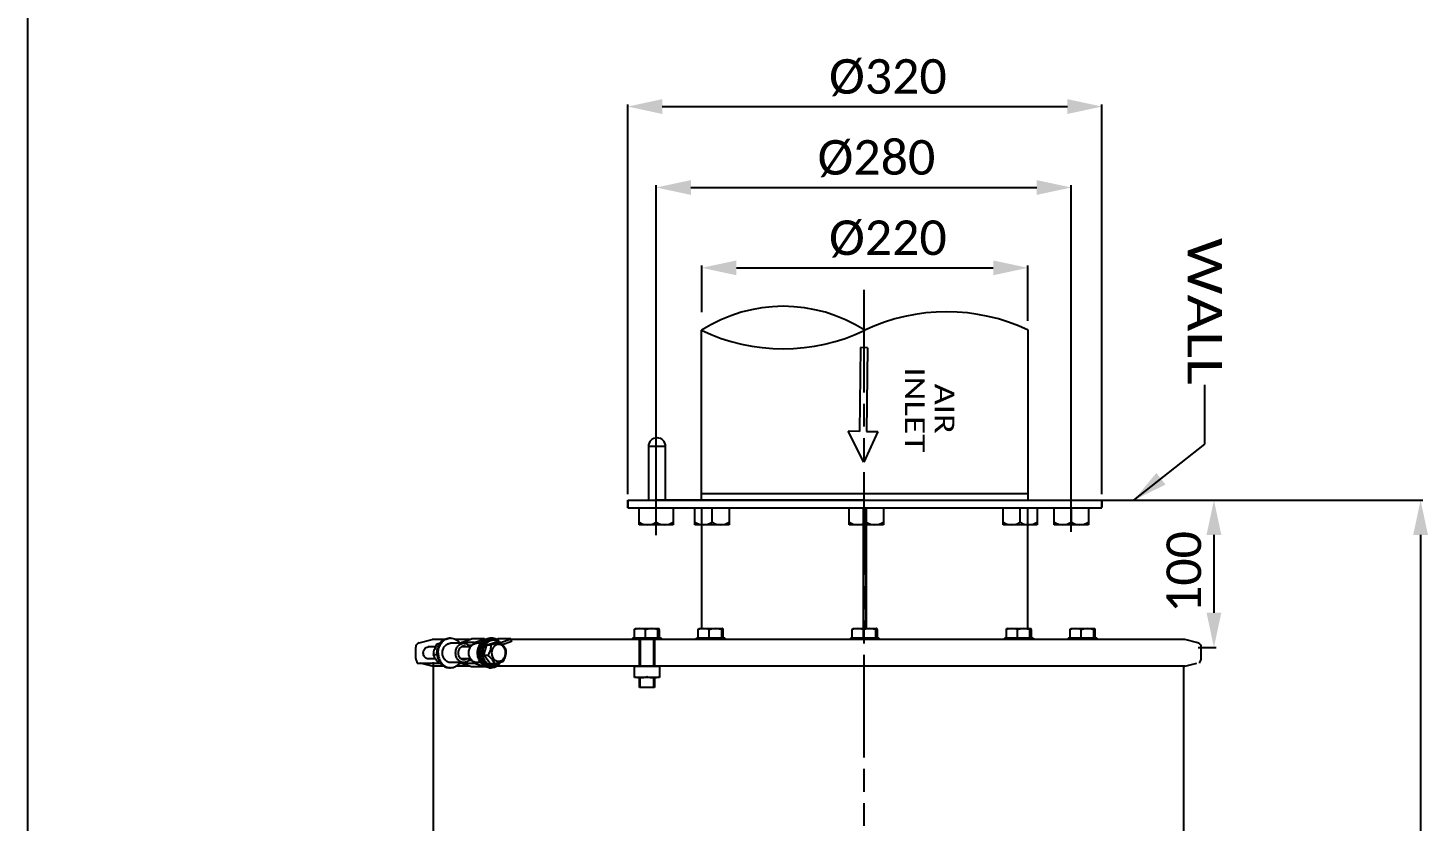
# Model space of a CAD drawing. Header units: millimetres. Extents: x 330 to 5284, y -2489 to 1657.
# Drawn here: x 330 to 1274, y 119 to 654 of the extents above; entities that cross this region are included whole.
import ezdxf
from ezdxf.enums import TextEntityAlignment as Align

# ---------------------------------------------------------------- set-up
doc = ezdxf.new("R2010")
doc.units = ezdxf.units.MM
doc.header["$LTSCALE"] = 154
doc.header["$PDMODE"] = 3
doc.header["$PDSIZE"] = 8
doc.linetypes.add('PHANTOM', pattern=[0.8, 0.45, -0.05, 0.1, -0.05, 0.1, -0.05])
doc.layers.get('0').update_dxf_attribs({"linetype": 'CONTINUOUS'})
doc.layers.get('Defpoints').update_dxf_attribs({"linetype": 'CONTINUOUS'})
for name, color, linetype in [('00_BUW_DATUM', 7, 'CONTINUOUS'), ('02___PRT_ALL_AXES', 7, 'CONTINUOUS'), ('DEFAULT_3', 7, 'PHANTOM')]:
    doc.layers.add(name, color=color, linetype=linetype)
doc.styles.get("Standard").update_dxf_attribs({"font": 'calibri.ttf'})
doc.dimstyles.new('DIMSTYLE_1', dxfattribs={"dimtxt": 23.333333, "dimasz": 23.333333, "dimexe": 1.5, "dimexo": 1, "dimgap": 0.875, "dimtad": 1, "dimdec": 0, "dimdsep": 46, "dimtxsty": 'Standard', "dimblk": '_FILLED', "dimblk1": '_FILLED', "dimblk2": '_FILLED', "dimcen": 0.09, "dimazin": 2, "dimtp": 0.01, "dimtm": 0.01, "dimtfac": 1, "dimtdec": 0, "dimtofl": 0, "dimtmove": 0, "dimatfit": 3, "dimldrblk": '_FILLED', "dimfxl": 1, "dimtolj": 1, "dimarcsym": 0})
doc.dimstyles.new('DIMSTYLE_3', dxfattribs={"dimtxt": 23.333333, "dimasz": 23.333333, "dimexe": 1.5, "dimexo": 1, "dimgap": 0.875, "dimtad": 1, "dimdsep": 46, "dimtxsty": 'Standard', "dimblk": '_FILLED', "dimblk1": '_FILLED', "dimblk2": '_FILLED', "dimcen": 0.09, "dimazin": 2, "dimtp": 0.01, "dimtm": 0.01, "dimtfac": 1, "dimtofl": 0, "dimtmove": 0, "dimatfit": 3, "dimldrblk": '_FILLED', "dimfxl": 1, "dimtolj": 1, "dimarcsym": 0})
doc.dimstyles.get("Standard").update_dxf_attribs({"dimtxt": 23.333333, "dimasz": 23.333333, "dimexe": 1.5, "dimexo": 1, "dimtad": 1, "dimdsep": 46, "dimtxsty": 'Standard', "dimblk": '_FILLED', "dimblk1": '_FILLED', "dimblk2": '_FILLED', "dimcen": 0.09, "dimazin": 2, "dimtol": 1, "dimtp": 0.01, "dimtm": 0.01, "dimtfac": 1, "dimtofl": 0, "dimtmove": 0, "dimatfit": 3, "dimldrblk": '_FILLED', "dimfxl": 1, "dimtolj": 1, "dimarcsym": 0})

# ---------------------------------------------------------------- blocks, each defined once
blk = doc.blocks.new('_FILLED')
at = {"color": 0, "linetype": 'ByBlock'}
blk.add_solid([(0, 0), (-1, 0.214), (-1, -0.214)], dxfattribs=at)
blk = doc.blocks.new('*D171')
at = {"color": 0, "lineweight": -2}
for p, q in [((1061.04, 335.67), (1131.41, 335.67)), ((1129.91, 312.34), (1129.91, 259.76)), ((1119.18, 236.42), (1131.41, 236.42))]:
    blk.add_line(p, q, dxfattribs=at)
at = {"layer": 'Defpoints', "color": 0}
for p in [(1060.04, 335.67), (1118.18, 236.42), (1129.91, 236.42)]:
    blk.add_point(p, dxfattribs=at)
at = {"color": 0, "linetype": 'ByBlock', "lineweight": -2, "xscale": 23.3333333333, "yscale": 23.3333333333, "zscale": 23.3333333333}
for p, rotation in [((1129.91, 335.67), 90), ((1129.91, 236.42), 270)]:
    blk.add_blockref('_FILLED', p, dxfattribs=dict(at, rotation=rotation))
at = {"color": 0, "insert": (1097.92, 287.26), "char_height": 23.3333, "attachment_point": 2, "rotation": 90, "line_spacing_factor": 0.9}
blk.add_mtext('\\A1;\\A1;100', dxfattribs=at)
blk = doc.blocks.new('*D172')
at = {"color": 0, "lineweight": -2}
for p, q in [((1061.04, 335.67), (1270.83, 335.67)), ((1269.33, 312.34), (1269.33, -266.05)), ((1092.38, -289.38), (1270.83, -289.38))]:
    blk.add_line(p, q, dxfattribs=at)
at = {"layer": 'Defpoints', "color": 0}
for p in [(1060.04, 335.67), (1091.38, -289.38), (1269.33, -289.38)]:
    blk.add_point(p, dxfattribs=at)
at = {"color": 0, "linetype": 'ByBlock', "lineweight": -2, "xscale": 23.3333333333, "yscale": 23.3333333333, "zscale": 23.3333333333}
for p, rotation in [((1269.33, 335.67), 89.99999999999999), ((1269.33, -289.38), 270)]:
    blk.add_blockref('_FILLED', p, dxfattribs=dict(at, rotation=rotation))
at = {"color": 0, "insert": (1237.34, 23.14), "char_height": 23.3333, "attachment_point": 2, "rotation": 90, "line_spacing_factor": 0.9}
blk.add_mtext('\\A1;{\\A1;625}', dxfattribs=at)
blk = doc.blocks.new('*D173')
at = {"color": 0, "lineweight": -2}
for p, q in [((753.66, 312.24), (753.66, 548.28)), ((1033.66, 314.4), (1033.66, 548.28)), ((777, 546.78), (1010.33, 546.78))]:
    blk.add_line(p, q, dxfattribs=at)
at = {"layer": 'Defpoints', "color": 0}
for p in [(1033.66, 546.78), (1033.66, 313.4), (753.66, 311.24)]:
    blk.add_point(p, dxfattribs=at)
at = {"color": 0, "linetype": 'ByBlock', "lineweight": -2, "xscale": 23.3333333333, "yscale": 23.3333333333, "zscale": 23.3333333333, "rotation": 180}
blk.add_blockref('_FILLED', (753.66, 546.78), dxfattribs=at)
at = {"color": 0, "linetype": 'ByBlock', "lineweight": -2, "xscale": 23.3333333333, "yscale": 23.3333333333, "zscale": 23.3333333333}
blk.add_blockref('_FILLED', (1033.66, 546.78), dxfattribs=at)
at = {"color": 0, "insert": (902.22, 578.77), "char_height": 23.333, "attachment_point": 2, "line_spacing_factor": 0.9}
blk.add_mtext('\\A1;%%c280', dxfattribs=at)
blk = doc.blocks.new('*D174')
at = {"color": 0, "lineweight": -2}
for p, q in [((784.38, 462.65), (784.38, 494.06)), ((807.71, 492.56), (981.04, 492.56)), ((1004.38, 456.85), (1004.38, 494.06))]:
    blk.add_line(p, q, dxfattribs=at)
at = {"layer": 'Defpoints', "color": 0}
for p in [(1004.38, 492.56), (784.38, 461.65), (1004.38, 455.85)]:
    blk.add_point(p, dxfattribs=at)
at = {"color": 0, "linetype": 'ByBlock', "lineweight": -2, "xscale": 23.3333333333, "yscale": 23.3333333333, "zscale": 23.3333333333, "rotation": 180}
blk.add_blockref('_FILLED', (784.38, 492.56), dxfattribs=at)
at = {"color": 0, "linetype": 'ByBlock', "lineweight": -2, "xscale": 23.3333333333, "yscale": 23.3333333333, "zscale": 23.3333333333}
blk.add_blockref('_FILLED', (1004.38, 492.56), dxfattribs=at)
at = {"color": 0, "insert": (909.93, 524.55), "char_height": 23.333, "attachment_point": 2, "line_spacing_factor": 0.9}
blk.add_mtext('\\A1;%%c220', dxfattribs=at)
blk = doc.blocks.new('*D175')
at = {"color": 0, "lineweight": -2}
for p, q in [((734.38, 339.84), (734.38, 602.91)), ((757.71, 601.41), (1031.04, 601.41)), ((1054.38, 339.84), (1054.38, 602.91))]:
    blk.add_line(p, q, dxfattribs=at)
at = {"layer": 'Defpoints', "color": 0}
for p in [(1054.38, 601.41), (734.38, 338.84), (1054.38, 338.84)]:
    blk.add_point(p, dxfattribs=at)
at = {"color": 0, "linetype": 'ByBlock', "lineweight": -2, "xscale": 23.3333333333, "yscale": 23.3333333333, "zscale": 23.3333333333, "rotation": 180}
blk.add_blockref('_FILLED', (734.38, 601.41), dxfattribs=at)
at = {"color": 0, "linetype": 'ByBlock', "lineweight": -2, "xscale": 23.3333333333, "yscale": 23.3333333333, "zscale": 23.3333333333}
blk.add_blockref('_FILLED', (1054.38, 601.41), dxfattribs=at)
at = {"color": 0, "insert": (909.93, 633.39), "char_height": 23.333, "attachment_point": 2, "line_spacing_factor": 0.9}
blk.add_mtext('\\A1;%%c320', dxfattribs=at)
blk = doc.blocks.new('ARROW_4_BL2', base_point=(1281.09, 1495.31))
at = {"color": 7, "linetype": 'Continuous'}
for p, q in [((1299.04, 1497.64), (1299.13, 1505.31)), ((1299.13, 1505.31), (1319.73, 1495.8)), ((1242.5, 1498.32), (1242.44, 1493.65)), ((1242.44, 1493.65), (1298.98, 1492.97)), ((1242.5, 1498.32), (1299.04, 1497.64)), ((1319.73, 1495.8), (1298.89, 1485.31)), ((1298.98, 1492.97), (1298.89, 1485.31))]:
    blk.add_line(p, q, dxfattribs=at)

msp = doc.modelspace()

# ---------------------------------------------------------------- linework, layer by layer
at = {"color": 0, "linetype": 'Continuous'}
msp.add_line((329.797, -503.375), (329.797, 1650.816), dxfattribs=at)
for p, q in [((784.165, 335.64), (784.165, 450.41)), ((1004.665, 335.744), (1004.665, 450.41)), ((760.009, 372.01), (748.377, 372.01)), ((748.377, 372.01), (748.377, 335.64)), ((748.758, 335.638), (748.758, 372.008)), ((759.617, 372.01), (759.617, 335.64)), ((760.009, 335.64), (760.009, 372.01)), ((784.165, 340.224), (1004.665, 340.224)), ((734.402, 335.67), (1054.415, 335.67)), ((734.402, 335.64), (734.402, 331.087)), ((741.85, 335.64), (753.482, 335.64)), ((893.662, 335.67), (753.662, 335.67)), ((753.662, 320.828), (753.662, 330.615)), ((765.17, 330.672), (765.17, 319.133)), ((779.779, 319.169), (779.779, 330.621)), ((791.32, 320.865), (791.32, 330.651)), ((802.828, 330.708), (802.828, 319.169)), ((883.823, 319.188), (883.823, 330.639)), ((893.662, 335.67), (1033.662, 335.67)), ((895.364, 320.883), (895.364, 330.67)), ((906.872, 330.727), (906.872, 319.188)), ((987.634, 319.154), (987.634, 330.606)), ((990.981, 330.633), (1007.882, 330.633)), ((999.175, 320.85), (999.175, 330.636)), ((1004.665, 335.744), (1108.98, 335.744)), ((1010.682, 330.693), (1010.682, 319.154)), ((1022.161, 319.162), (1022.161, 330.613)), ((1033.219, 330.67), (1050.12, 330.67)), ((1033.677, 320.584), (1033.677, 330.615)), ((1033.701, 320.857), (1033.701, 330.644)), ((1045.209, 330.701), (1045.209, 319.162)), ((1054.415, 331.191), (1054.415, 335.744)), ((742.122, 319.133), (742.122, 330.584)), ((765.17, 319.133), (742.122, 319.133)), ((802.828, 319.169), (779.779, 319.169)), ((906.872, 319.188), (883.823, 319.188)), ((1010.682, 319.154), (987.634, 319.154)), ((1045.209, 319.162), (1022.161, 319.162)), ((604.571, 236.67), (599.812, 236.67)), ((623.721, 239.17), (614.866, 239.17)), ((628.321, 236.67), (622.036, 236.67)), ((622.254, 239.717), (629.025, 242.18)), ((631.109, 239.717), (622.254, 239.717)), ((637.88, 242.18), (629.025, 242.18)), ((631.109, 239.717), (637.88, 242.18)), ((635.108, 239.17), (632.576, 239.17)), ((637.428, 231.046), (639.31, 238.208)), ((637.88, 242.18), (637.983, 241.764)), ((639.31, 238.208), (645.416, 239.832)), ((639.31, 238.208), (642.07, 238.208)), ((642.262, 242.67), (642.66, 242.659)), ((643.535, 241.17), (642.539, 241.17)), ((645.416, 239.832), (648.177, 239.832)), ((645.642, 241.783), (646.735, 242.18)), ((655.591, 242.18), (646.735, 242.18)), ((648.819, 239.717), (648.303, 239.717)), ((648.819, 239.717), (655.591, 242.18)), ((656.065, 240.26), (650.003, 238.055)), ((655.591, 242.18), (656.065, 240.26)), ((737.875, 242.67), (737.375, 242.17)), ((757.375, 242.17), (737.375, 242.17)), ((737.375, 241.721), (737.375, 242.17)), ((756.875, 242.67), (737.875, 242.67)), ((742.415, 223.759), (742.415, 241.668)), ((742.767, 241.668), (742.767, 223.759)), ((752.006, 223.673), (752.006, 241.581)), ((752.415, 241.581), (752.415, 223.673)), ((756.875, 242.67), (757.375, 242.17)), ((757.375, 241.721), (757.375, 242.17)), ((780.931, 242.67), (780.431, 242.17)), ((800.431, 242.17), (780.431, 242.17)), ((780.431, 241.721), (780.431, 242.17)), ((799.931, 242.67), (780.931, 242.67)), ((799.931, 242.67), (800.431, 242.17)), ((800.431, 241.721), (800.431, 242.17)), ((884.875, 242.67), (884.375, 242.17)), ((904.375, 242.17), (884.375, 242.17)), ((884.375, 241.721), (884.375, 242.17)), ((903.875, 242.67), (884.875, 242.67)), ((903.875, 242.67), (904.375, 242.17)), ((904.375, 241.721), (904.375, 242.17)), ((988.82, 242.67), (988.32, 242.17)), ((1008.32, 242.17), (988.32, 242.17)), ((988.32, 241.721), (988.32, 242.17)), ((1007.82, 242.67), (988.82, 242.67)), ((1007.82, 242.67), (1008.32, 242.17)), ((1008.32, 241.721), (1008.32, 242.17)), ((1031.875, 242.67), (1031.375, 242.17)), ((1051.375, 242.17), (1031.375, 242.17)), ((1031.375, 241.721), (1031.375, 242.17)), ((1050.875, 242.67), (1031.875, 242.67)), ((1050.875, 242.67), (1051.375, 242.17)), ((1051.375, 241.721), (1051.375, 242.17)), ((604.733, 228.67), (599.812, 228.67)), ((628.321, 228.67), (622.036, 228.67)), ((637.428, 231.046), (640.188, 231.046)), ((641.653, 225.508), (637.428, 231.046)), ((603.375, -271.279), (603.375, 226.523)), ((623.721, 226.17), (614.866, 226.17)), ((631.109, 225.623), (622.254, 225.623)), ((629.025, 223.16), (622.254, 225.623)), ((637.88, 223.16), (629.025, 223.16)), ((637.88, 223.16), (631.109, 225.623)), ((635.106, 226.17), (632.576, 226.17)), ((637.983, 223.575), (637.88, 223.16)), ((641.653, 225.508), (644.413, 225.508)), ((641.863, 222.682), (642.262, 222.67)), ((643.535, 224.17), (642.539, 224.17)), ((738.956, 223.716), (755.866, 223.716)), ((738.956, 215.952), (738.956, 223.716)), ((755.866, 223.716), (755.866, 215.952)), ((755.866, 215.952), (738.956, 215.952)), ((742.415, 209.234), (742.433, 215.995)), ((752.414, 209.234), (742.415, 209.234)), ((742.767, 209.227), (742.767, 215.995)), ((752.006, 209.234), (752.006, 215.908)), ((752.388, 215.908), (752.388, 209.222))]:
    msp.add_line(p, q)
for centre, radius, start, end in [((839.29, 364.542), 102.039, 57.300522, 122.699478), ((949.54, 335.168), 127.748, 64.436254, 115.563746), ((839.29, 565.652), 127.748, 244.436254, 295.563746), ((754.193, 372.01), 5.816, 0, 180), ((747.892, 329.799), 10.666, 237.249117, 302.750883), ((759.332, 329.46), 10.327, 236.700648, 304.422079), ((785.55, 329.835), 10.666, 237.249117, 302.750883), ((796.99, 329.496), 10.327, 236.700648, 304.422079), ((889.593, 329.854), 10.666, 237.249117, 302.750883), ((901.034, 329.515), 10.327, 236.700648, 304.422079), ((993.404, 329.82), 10.666, 237.249117, 302.750883), ((1004.844, 329.481), 10.327, 236.700648, 304.422079), ((1027.931, 329.828), 10.666, 237.249117, 302.750883), ((1039.371, 329.489), 10.327, 236.700648, 304.422079), ((642.263, 235.708), 6.963, 90.00751, 96.768846), ((644.985, 241.955), 4.44, 325.155827, 329.723925), ((615.862, 232.671), 10.179, 172.432059, 180.002796), ((615.862, 232.67), 10.179, 179.997177, 187.570733), ((615.762, 232.682), 10.078, 171.531993, 172.421206), ((615.762, 232.658), 10.078, 187.581583, 188.459889), ((619.526, 242.481), 23.615, 331.037389, 331.790393), ((636.403, 233.848), 16.005, 0.623946, 1.599739), ((642.263, 229.629), 6.959, 263.206597, 266.704722), ((743.183, 228.134), 12.182, 249.694177, 290.305823), ((751.638, 228.134), 12.182, 249.694177, 290.305823)]:
    msp.add_arc(centre, radius, start, end)
for points, knots in [([(596.537, 231.937), (596.448, 232.51), (596.48, 233.681), (597.132, 235.254), (598.298, 236.385), (599.324, 236.67), (599.812, 236.67)], [0, 0, 0, 0, 0.2696369, 0.5305829, 0.7730464, 1, 1, 1, 1]), ([(605.707, 232.67), (605.707, 233.963), (606.022, 235.909), (607.052, 238.236), (608.088, 239.762), (609.354, 241.019), (610.806, 241.958), (612.387, 242.539), (613.49, 242.67), (614.036, 242.67)], [0, 0, 0, 0, 0.2695829, 0.4011052, 0.5286719, 0.6518146, 0.7707234, 0.8862874, 1, 1, 1, 1]), ([(614.866, 226.17), (614.511, 226.17), (613.794, 226.256), (612.766, 226.633), (611.823, 227.244), (610.71, 228.348), (609.718, 230.174), (609.316, 232.67), (609.718, 235.166), (610.71, 236.992), (611.823, 238.097), (612.766, 238.707), (613.794, 239.085), (614.511, 239.17), (614.866, 239.17)], [0, 0, 0, 0, 0.0569163, 0.1147596, 0.1742771, 0.2359136, 0.3650661, 0.5, 0.6349339, 0.7640864, 0.8257229, 0.8852404, 0.9430837, 1, 1, 1, 1]), ([(623.721, 226.17), (623.366, 226.17), (622.649, 226.256), (621.622, 226.633), (620.678, 227.244), (619.565, 228.348), (618.573, 230.174), (618.172, 232.67), (618.573, 235.166), (619.565, 236.992), (620.678, 238.097), (621.622, 238.707), (622.649, 239.085), (623.366, 239.17), (623.721, 239.17)], [0, 0, 0, 0, 0.0569163, 0.1147596, 0.1742771, 0.2359136, 0.3650661, 0.5, 0.6349339, 0.7640864, 0.8257229, 0.8852404, 0.9430837, 1, 1, 1, 1]), ([(623.722, 237.17), (623.476, 237.17), (622.979, 237.111), (622.019, 236.759), (620.963, 235.888), (620.159, 234.399), (619.879, 232.67), (620.159, 230.941), (620.963, 229.452), (622.019, 228.581), (622.979, 228.229), (623.476, 228.17), (623.722, 228.17)], [0, 0, 0, 0, 0.0569911, 0.1149094, 0.2355687, 0.3648894, 0.5, 0.6351106, 0.7644313, 0.8850906, 0.9430089, 1, 1, 1, 1]), ([(621.872, 239.165), (621.907, 239.208), (622.045, 239.384), (622.169, 239.572), (622.254, 239.717)], [0, 0, 0, 0, 0.2476027, 1, 1, 1, 1]), ([(623.721, 239.17), (624.173, 239.17), (625.093, 239.03), (625.931, 238.628), (626.318, 238.374)], [0, 0, 0, 0, 0.4936425, 1, 1, 1, 1]), ([(625.424, 236.679), (625.167, 236.836), (624.616, 237.084), (624.016, 237.17), (623.722, 237.17)], [0, 0, 0, 0, 0.5057448, 1, 1, 1, 1]), ([(626.318, 238.374), (626.582, 238.2), (627.153, 237.926), (627.78, 237.831), (628.088, 237.831)], [0, 0, 0, 0, 0.5063686, 1, 1, 1, 1]), ([(632.576, 226.17), (632.222, 226.17), (631.504, 226.256), (630.477, 226.633), (629.533, 227.244), (628.42, 228.348), (627.428, 230.174), (627.027, 232.67), (627.428, 235.166), (628.42, 236.992), (629.533, 238.097), (630.477, 238.707), (631.504, 239.085), (632.222, 239.17), (632.576, 239.17)], [0, 0, 0, 0, 0.0569163, 0.1147596, 0.1742771, 0.2359136, 0.3650661, 0.5, 0.6349339, 0.7640864, 0.8257229, 0.8852404, 0.9430837, 1, 1, 1, 1]), ([(628.088, 237.831), (628.383, 237.831), (628.984, 237.918), (629.823, 238.302), (630.557, 238.912), (630.943, 239.434), (631.109, 239.717)], [0, 0, 0, 0, 0.2380697, 0.4817972, 0.7352352, 1, 1, 1, 1]), ([(641.44, 222.719), (640.929, 222.78), (639.908, 223.018), (638.471, 223.702), (637.166, 224.689), (635.64, 226.381), (634.294, 229.063), (633.749, 232.671), (634.295, 236.279), (635.642, 238.961), (637.168, 240.653), (638.473, 241.639), (639.91, 242.323), (640.931, 242.561), (641.442, 242.622)], [0, 0, 0, 0, 0.0568826, 0.1149562, 0.1747849, 0.2366517, 0.365775, 0.5000114, 0.6342457, 0.763364, 0.8252277, 0.8850536, 0.9431267, 1, 1, 1, 1]), ([(642.16, 223.181), (641.641, 223.211), (640.597, 223.397), (639.121, 224.034), (637.78, 225.004), (636.626, 226.265), (635.702, 227.768), (634.813, 230.031), (634.434, 233.125), (635.054, 236.174), (636.122, 238.332), (637.163, 239.724), (638.413, 240.849), (639.827, 241.661), (641.35, 242.125), (642.401, 242.189), (642.917, 242.159)], [0, 0, 0, 0, 0.0570026, 0.1151316, 0.1750746, 0.2371899, 0.3014886, 0.3676641, 0.5027933, 0.6371581, 0.7024743, 0.7657282, 0.8267613, 0.8857544, 0.9432304, 1, 1, 1, 1]), ([(642.539, 224.17), (642.075, 224.17), (641.137, 224.282), (639.793, 224.776), (638.559, 225.574), (637.483, 226.642), (636.602, 227.939), (635.726, 229.919), (635.279, 232.67), (635.726, 235.421), (636.602, 237.401), (637.483, 238.698), (638.559, 239.767), (639.793, 240.565), (641.137, 241.058), (642.075, 241.17), (642.539, 241.17)], [0, 0, 0, 0, 0.0568577, 0.1146383, 0.1740927, 0.2356641, 0.2994474, 0.3652083, 0.5000002, 0.6347916, 0.7005524, 0.7643356, 0.8259068, 0.8853613, 0.9431421, 1, 1, 1, 1]), ([(643.535, 241.17), (643.071, 241.17), (642.133, 241.058), (640.789, 240.565), (639.556, 239.767), (638.479, 238.698), (637.599, 237.401), (636.723, 235.423), (636.455, 233.769), (636.455, 232.67)], [0, 0, 0, 0, 0.113715, 0.2292768, 0.3481857, 0.471328, 0.5988948, 0.7304165, 1, 1, 1, 1]), ([(642.07, 238.208), (642.085, 237.654), (642.058, 236.499), (641.664, 234.128), (640.923, 232.414), (640.337, 231.318)], [0, 0, 0, 0, 0.2315405, 0.4809889, 1, 1, 1, 1]), ([(648.177, 239.832), (647.365, 239.505), (645.344, 238.881), (643.28, 238.448), (642.07, 238.208)], [0, 0, 0, 0, 0.4150567, 1, 1, 1, 1]), ([(651.962, 233.715), (651.851, 234.431), (651.407, 235.801), (650.108, 237.444), (648.339, 238.386), (646.374, 238.415), (644.584, 237.525), (643.252, 235.914), (642.534, 233.852), (642.52, 232.358), (642.634, 231.625)], [0, 0, 0, 0, 0.1332059, 0.2587317, 0.3759134, 0.489283, 0.6060538, 0.7310402, 0.8638838, 1, 1, 1, 1]), ([(648.071, 239.837), (647.717, 240.25), (646.947, 241.004), (645.618, 241.882), (644.175, 242.46), (643.163, 242.63), (642.66, 242.659)], [0, 0, 0, 0, 0.2606283, 0.5129721, 0.7585628, 1, 1, 1, 1]), ([(647.718, 239.852), (647.392, 240.191), (646.691, 240.809), (645.507, 241.524), (644.239, 241.994), (643.357, 242.134), (642.917, 242.159)], [0, 0, 0, 0, 0.2594267, 0.5114394, 0.7575296, 1, 1, 1, 1]), ([(647.33, 239.845), (646.782, 240.264), (645.571, 240.933), (644.203, 241.17), (643.535, 241.17)], [0, 0, 0, 0, 0.5079316, 1, 1, 1, 1]), ([(652.401, 234.294), (652.223, 234.754), (651.778, 235.722), (650.841, 237.14), (649.608, 238.527), (648.667, 239.402), (648.177, 239.832)], [0, 0, 0, 0, 0.2102618, 0.4526487, 0.7218442, 1, 1, 1, 1]), ([(599.812, 228.67), (599.427, 228.67), (598.629, 228.842), (597.612, 229.56), (596.868, 230.634), (596.606, 231.491), (596.537, 231.937)], [0, 0, 0, 0, 0.2309419, 0.4725606, 0.7297295, 1, 1, 1, 1]), ([(605.707, 232.67), (605.707, 231.377), (606.022, 229.432), (607.052, 227.105), (608.088, 225.578), (609.354, 224.321), (610.806, 223.382), (612.387, 222.802), (613.49, 222.67), (614.036, 222.67)], [0, 0, 0, 0, 0.2695829, 0.4011052, 0.5286719, 0.6518146, 0.7707234, 0.8862874, 1, 1, 1, 1]), ([(626.318, 226.967), (625.931, 226.712), (625.093, 226.31), (624.173, 226.17), (623.721, 226.17)], [0, 0, 0, 0, 0.5063575, 1, 1, 1, 1]), ([(623.722, 228.17), (624.016, 228.17), (624.616, 228.256), (625.167, 228.504), (625.424, 228.661)], [0, 0, 0, 0, 0.4942552, 1, 1, 1, 1]), ([(628.088, 227.51), (627.78, 227.51), (627.153, 227.414), (626.582, 227.14), (626.318, 226.967)], [0, 0, 0, 0, 0.4936314, 1, 1, 1, 1]), ([(631.109, 225.623), (630.943, 225.907), (630.557, 226.429), (629.823, 227.038), (628.984, 227.422), (628.383, 227.51), (628.088, 227.51)], [0, 0, 0, 0, 0.2647648, 0.5182028, 0.7619303, 1, 1, 1, 1]), ([(636.455, 232.67), (636.455, 231.571), (636.723, 229.917), (637.599, 227.939), (638.479, 226.642), (639.556, 225.574), (640.789, 224.776), (642.133, 224.282), (643.071, 224.17), (643.535, 224.17)], [0, 0, 0, 0, 0.2695835, 0.4011052, 0.528672, 0.6518143, 0.7707232, 0.886285, 1, 1, 1, 1]), ([(640.188, 231.046), (640.678, 230.615), (641.619, 229.741), (642.853, 228.354), (643.789, 226.935), (644.235, 225.968), (644.413, 225.508)], [0, 0, 0, 0, 0.2781591, 0.5473413, 0.7897381, 1, 1, 1, 1]), ([(642.634, 231.625), (642.745, 230.909), (643.19, 229.539), (644.488, 227.896), (646.257, 226.954), (648.222, 226.925), (650.012, 227.816), (651.345, 229.426), (652.063, 231.488), (652.076, 232.983), (651.962, 233.715)], [0, 0, 0, 0, 0.1332059, 0.2587317, 0.3759134, 0.489283, 0.6060538, 0.7310402, 0.8638838, 1, 1, 1, 1]), ([(644.413, 225.508), (645.623, 225.748), (647.687, 226.182), (649.708, 226.805), (650.52, 227.133)], [0, 0, 0, 0, 0.584933, 1, 1, 1, 1]), ([(650.52, 227.133), (651.121, 228.219), (651.9, 229.92), (652.361, 232.293), (652.413, 233.461), (652.407, 234.022)], [0, 0, 0, 0, 0.5159431, 0.7667609, 1, 1, 1, 1]), ([(622.254, 225.623), (622.225, 225.672), (622.109, 225.863), (621.978, 226.045), (621.872, 226.175)], [0, 0, 0, 0, 0.2524676, 1, 1, 1, 1]), ([(642.16, 223.181), (642.755, 223.147), (643.972, 223.243), (645.71, 223.877), (647.278, 224.961), (648.14, 225.924), (648.522, 226.454)], [0, 0, 0, 0, 0.2401293, 0.4843612, 0.7369114, 1, 1, 1, 1]), ([(642.262, 222.67), (642.894, 222.67), (644.179, 222.848), (645.988, 223.629), (647.594, 224.876), (648.461, 225.951), (648.84, 226.537)], [0, 0, 0, 0, 0.2389798, 0.4830885, 0.7361855, 1, 1, 1, 1]), ([(643.535, 224.17), (643.97, 224.17), (644.851, 224.269), (646.119, 224.705), (647.296, 225.412), (647.982, 226.037), (648.298, 226.382)], [0, 0, 0, 0, 0.2421174, 0.4877225, 0.7397311, 1, 1, 1, 1])]:
    msp.add_open_spline(points, degree=3, knots=knots)
at = {"layer": '00_BUW_DATUM'}
for p, q in [((738.925, 242.67), (738.925, 248.356)), ((739.375, 249.07), (739.329, 249.043)), ((739.375, 249.07), (755.375, 249.07)), ((746.381, 242.67), (746.381, 248.356)), ((754.832, 242.67), (754.832, 248.356)), ((755.422, 249.043), (755.329, 249.07)), ((755.826, 242.67), (755.826, 248.356)), ((781.98, 242.67), (781.98, 248.356)), ((782.431, 249.07), (782.384, 249.043)), ((782.431, 249.07), (798.431, 249.07)), ((789.436, 242.67), (789.436, 248.356)), ((797.887, 242.67), (797.887, 248.356)), ((798.477, 249.043), (798.384, 249.07)), ((798.881, 242.67), (798.881, 248.356)), ((885.925, 242.67), (885.925, 248.356)), ((886.375, 249.07), (886.329, 249.043)), ((886.375, 249.07), (902.375, 249.07)), ((893.381, 242.67), (893.381, 248.356)), ((901.832, 242.67), (901.832, 248.356)), ((902.422, 249.043), (902.329, 249.07)), ((902.826, 242.67), (902.826, 248.356)), ((989.869, 242.67), (989.869, 248.356)), ((990.32, 249.07), (990.273, 249.043)), ((990.32, 249.07), (1006.32, 249.07)), ((997.326, 242.67), (997.326, 248.356)), ((1005.776, 242.67), (1005.776, 248.356)), ((1006.367, 249.043), (1006.273, 249.07)), ((1006.771, 242.67), (1006.771, 248.356)), ((1032.925, 242.67), (1032.925, 248.356)), ((1033.375, 249.07), (1033.329, 249.043)), ((1033.375, 249.07), (1049.375, 249.07)), ((1040.381, 242.67), (1040.381, 248.356)), ((1048.832, 242.67), (1048.832, 248.356)), ((1049.422, 249.043), (1049.329, 249.07)), ((1049.826, 242.67), (1049.826, 248.356)), ((605.438, 238.552), (607.326, 238.552)), ((614.866, 242.67), (614.036, 242.67)), ((641.432, 242.67), (642.262, 242.67)), ((603.137, 231.574), (605.759, 231.574)), ((607.02, 225.692), (608.099, 225.692)), ((614.866, 222.67), (614.036, 222.67)), ((641.033, 222.682), (641.431, 222.67)), ((641.432, 222.67), (642.262, 222.67))]:
    msp.add_line(p, q, dxfattribs=at)
for centre, radius, start, end in [((619.755, 173.418), 66.689, 100.503427, 102.39734), ((614.867, 235.712), 6.958, 90.006782, 96.812914), ((614.867, 229.628), 6.958, 263.187086, 269.993218)]:
    msp.add_arc(centre, radius, start, end, dxfattribs=at)
for points, knots in [([(742.653, 249.07), (742.021, 249.07), (740.749, 248.932), (739.526, 248.571), (738.925, 248.356)], [0, 0, 0, 0, 0.4970736, 1, 1, 1, 1]), ([(738.925, 248.356), (738.982, 248.509), (739.066, 248.717), (739.212, 248.944), (739.289, 249.02), (739.329, 249.043)], [0, 0, 0, 0, 0.6065752, 0.8305968, 1, 1, 1, 1]), ([(746.381, 248.356), (745.779, 248.571), (744.557, 248.932), (743.284, 249.07), (742.653, 249.07)], [0, 0, 0, 0, 0.5029179, 1, 1, 1, 1]), ([(750.606, 249.07), (749.892, 249.07), (748.456, 248.933), (747.066, 248.572), (746.381, 248.356)], [0, 0, 0, 0, 0.4988575, 1, 1, 1, 1]), ([(754.832, 248.356), (754.147, 248.572), (752.756, 248.933), (751.321, 249.07), (750.606, 249.07)], [0, 0, 0, 0, 0.5011339, 1, 1, 1, 1]), ([(755.329, 249.07), (755.223, 249.07), (755.072, 248.891), (754.943, 248.637), (754.869, 248.455), (754.832, 248.356)], [0, 0, 0, 0, 0.3540021, 0.6425833, 1, 1, 1, 1]), ([(755.826, 248.356), (755.769, 248.509), (755.684, 248.717), (755.539, 248.944), (755.462, 249.02), (755.422, 249.043)], [0, 0, 0, 0, 0.6065752, 0.8305968, 1, 1, 1, 1]), ([(785.708, 249.07), (785.077, 249.07), (783.804, 248.932), (782.581, 248.571), (781.98, 248.356)], [0, 0, 0, 0, 0.4970736, 1, 1, 1, 1]), ([(781.98, 248.356), (782.037, 248.509), (782.122, 248.717), (782.267, 248.944), (782.344, 249.02), (782.384, 249.043)], [0, 0, 0, 0, 0.6065752, 0.8305968, 1, 1, 1, 1]), ([(789.436, 248.356), (788.835, 248.571), (787.612, 248.932), (786.339, 249.07), (785.708, 249.07)], [0, 0, 0, 0, 0.5029179, 1, 1, 1, 1]), ([(793.662, 249.07), (792.947, 249.07), (791.512, 248.933), (790.121, 248.572), (789.436, 248.356)], [0, 0, 0, 0, 0.4988575, 1, 1, 1, 1]), ([(797.887, 248.356), (797.202, 248.572), (795.811, 248.933), (794.376, 249.07), (793.662, 249.07)], [0, 0, 0, 0, 0.5011339, 1, 1, 1, 1]), ([(798.384, 249.07), (798.279, 249.07), (798.128, 248.891), (797.998, 248.637), (797.924, 248.455), (797.887, 248.356)], [0, 0, 0, 0, 0.3540021, 0.6425833, 1, 1, 1, 1]), ([(798.881, 248.356), (798.824, 248.509), (798.74, 248.717), (798.594, 248.944), (798.517, 249.02), (798.477, 249.043)], [0, 0, 0, 0, 0.6065752, 0.8305968, 1, 1, 1, 1]), ([(889.653, 249.07), (889.021, 249.07), (887.749, 248.932), (886.526, 248.571), (885.925, 248.356)], [0, 0, 0, 0, 0.4970736, 1, 1, 1, 1]), ([(885.925, 248.356), (885.982, 248.509), (886.066, 248.717), (886.212, 248.944), (886.289, 249.02), (886.329, 249.043)], [0, 0, 0, 0, 0.6065752, 0.8305968, 1, 1, 1, 1]), ([(893.381, 248.356), (892.779, 248.571), (891.557, 248.932), (890.284, 249.07), (889.653, 249.07)], [0, 0, 0, 0, 0.5029179, 1, 1, 1, 1]), ([(897.606, 249.07), (896.892, 249.07), (895.456, 248.933), (894.066, 248.572), (893.381, 248.356)], [0, 0, 0, 0, 0.4988575, 1, 1, 1, 1]), ([(901.832, 248.356), (901.147, 248.572), (899.756, 248.933), (898.321, 249.07), (897.606, 249.07)], [0, 0, 0, 0, 0.5011339, 1, 1, 1, 1]), ([(902.329, 249.07), (902.223, 249.07), (902.072, 248.891), (901.943, 248.637), (901.869, 248.455), (901.832, 248.356)], [0, 0, 0, 0, 0.3540021, 0.6425833, 1, 1, 1, 1]), ([(902.826, 248.356), (902.769, 248.509), (902.684, 248.717), (902.539, 248.944), (902.462, 249.02), (902.422, 249.043)], [0, 0, 0, 0, 0.6065752, 0.8305968, 1, 1, 1, 1]), ([(993.597, 249.07), (992.966, 249.07), (991.693, 248.932), (990.471, 248.571), (989.869, 248.356)], [0, 0, 0, 0, 0.4970736, 1, 1, 1, 1]), ([(989.869, 248.356), (989.926, 248.509), (990.011, 248.717), (990.156, 248.944), (990.234, 249.02), (990.273, 249.043)], [0, 0, 0, 0, 0.6065752, 0.8305968, 1, 1, 1, 1]), ([(997.326, 248.356), (996.724, 248.571), (995.501, 248.932), (994.229, 249.07), (993.597, 249.07)], [0, 0, 0, 0, 0.5029179, 1, 1, 1, 1]), ([(1001.551, 249.07), (1000.836, 249.07), (999.401, 248.933), (998.01, 248.572), (997.326, 248.356)], [0, 0, 0, 0, 0.4988575, 1, 1, 1, 1]), ([(1005.776, 248.356), (1005.092, 248.572), (1003.701, 248.933), (1002.266, 249.07), (1001.551, 249.07)], [0, 0, 0, 0, 0.5011339, 1, 1, 1, 1]), ([(1006.273, 249.07), (1006.168, 249.07), (1006.017, 248.891), (1005.888, 248.637), (1005.814, 248.455), (1005.776, 248.356)], [0, 0, 0, 0, 0.3540021, 0.6425833, 1, 1, 1, 1]), ([(1006.771, 248.356), (1006.714, 248.509), (1006.629, 248.717), (1006.484, 248.944), (1006.406, 249.02), (1006.367, 249.043)], [0, 0, 0, 0, 0.6065752, 0.8305968, 1, 1, 1, 1]), ([(1036.653, 249.07), (1036.021, 249.07), (1034.749, 248.932), (1033.526, 248.571), (1032.925, 248.356)], [0, 0, 0, 0, 0.4970736, 1, 1, 1, 1]), ([(1032.925, 248.356), (1032.982, 248.509), (1033.066, 248.717), (1033.212, 248.944), (1033.289, 249.02), (1033.329, 249.043)], [0, 0, 0, 0, 0.6065752, 0.8305968, 1, 1, 1, 1]), ([(1040.381, 248.356), (1039.779, 248.571), (1038.557, 248.932), (1037.284, 249.07), (1036.653, 249.07)], [0, 0, 0, 0, 0.5029179, 1, 1, 1, 1]), ([(1044.606, 249.07), (1043.892, 249.07), (1042.456, 248.933), (1041.066, 248.572), (1040.381, 248.356)], [0, 0, 0, 0, 0.4988575, 1, 1, 1, 1]), ([(1048.832, 248.356), (1048.147, 248.572), (1046.756, 248.933), (1045.321, 249.07), (1044.606, 249.07)], [0, 0, 0, 0, 0.5011339, 1, 1, 1, 1]), ([(1049.329, 249.07), (1049.223, 249.07), (1049.072, 248.891), (1048.943, 248.637), (1048.869, 248.455), (1048.832, 248.356)], [0, 0, 0, 0, 0.3540021, 0.6425833, 1, 1, 1, 1]), ([(1049.826, 248.356), (1049.769, 248.509), (1049.684, 248.717), (1049.539, 248.944), (1049.462, 249.02), (1049.422, 249.043)], [0, 0, 0, 0, 0.6065752, 0.8305968, 1, 1, 1, 1]), ([(605.438, 238.552), (605.295, 238.268), (604.743, 237.133), (604.262, 235.961), (603.966, 235.063)], [0, 0, 0, 0, 0.2513585, 1, 1, 1, 1]), ([(606.537, 232.67), (606.537, 233.883), (606.814, 235.708), (607.723, 237.92), (608.64, 239.398), (609.769, 240.651), (611.074, 241.637), (612.51, 242.321), (613.531, 242.56), (614.041, 242.621)], [0, 0, 0, 0, 0.2682221, 0.3994499, 0.5271367, 0.6507577, 0.7703076, 0.8863529, 1, 1, 1, 1]), ([(614.866, 242.67), (615.465, 242.67), (616.681, 242.511), (618.404, 241.809), (619.955, 240.685), (620.812, 239.708), (621.194, 239.173)], [0, 0, 0, 0, 0.2398426, 0.4843554, 0.7371318, 1, 1, 1, 1]), ([(641.033, 222.682), (640.496, 222.713), (639.413, 222.903), (637.881, 223.555), (636.485, 224.547), (635.278, 225.84), (634.301, 227.383), (633.348, 229.711), (632.9, 232.91), (633.473, 236.086), (634.52, 238.36), (635.557, 239.846), (636.815, 241.068), (638.25, 241.98), (639.808, 242.543), (640.895, 242.67), (641.432, 242.67)], [0, 0, 0, 0, 0.0569113, 0.1149221, 0.1746988, 0.2366034, 0.3006643, 0.3666036, 0.501417, 0.6358536, 0.7013679, 0.7649094, 0.8262713, 0.8855639, 0.94323, 1, 1, 1, 1]), ([(603.966, 235.063), (603.775, 234.483), (603.452, 233.329), (603.228, 232.152), (603.137, 231.574)], [0, 0, 0, 0, 0.5102747, 1, 1, 1, 1]), ([(603.137, 231.574), (603.362, 231.081), (603.859, 230.076), (604.438, 229.115), (604.757, 228.633)], [0, 0, 0, 0, 0.483729, 1, 1, 1, 1]), ([(604.757, 228.633), (604.923, 228.381), (605.627, 227.362), (606.408, 226.399), (607.02, 225.692)], [0, 0, 0, 0, 0.2440166, 1, 1, 1, 1]), ([(606.537, 232.67), (606.537, 231.457), (606.814, 229.633), (607.723, 227.42), (608.64, 225.943), (609.769, 224.69), (611.074, 223.703), (612.51, 223.019), (613.531, 222.78), (614.041, 222.719)], [0, 0, 0, 0, 0.2682221, 0.3994499, 0.5271367, 0.6507577, 0.7703076, 0.8863529, 1, 1, 1, 1]), ([(614.866, 222.67), (615.465, 222.67), (616.681, 222.83), (618.404, 223.531), (619.955, 224.656), (620.812, 225.633), (621.194, 226.168)], [0, 0, 0, 0, 0.2398426, 0.4843554, 0.7371318, 1, 1, 1, 1])]:
    msp.add_open_spline(points, degree=3, knots=knots, dxfattribs=at)
at = {"layer": '02___PRT_ALL_AXES'}
for p, q in [((734.375, 335.67), (1054.375, 335.67)), ((734.375, 330.67), (734.375, 335.67)), ((734.375, 330.67), (1054.375, 330.67)), ((784.375, 249.07), (784.375, 330.67)), ((893.415, 330.67), (893.415, 249.07)), ((893.442, 249.07), (893.442, 330.67)), ((895.309, 330.67), (895.309, 249.07)), ((895.335, 249.07), (895.335, 330.67)), ((1004.375, 249.07), (1004.375, 330.67)), ((1054.375, 330.67), (1054.375, 335.67)), ((591.375, 228.916), (591.375, 236.424)), ((593.792, 239.527), (602.484, 241.721)), ((610.507, 241.721), (602.484, 241.721)), ((627.764, 241.721), (618.388, 241.721)), ((1110.267, 241.721), (655.704, 241.721)), ((1118.959, 239.527), (1110.267, 241.721)), ((1121.375, 228.916), (1121.375, 236.424)), ((592.375, 225.67), (592.375, 226.598)), ((592.375, 225.67), (608.117, 225.67)), ((602.484, 223.619), (594.36, 225.67)), ((610.507, 223.619), (602.484, 223.619)), ((627.764, 223.619), (618.388, 223.619)), ((620.803, 225.67), (622.254, 225.67)), ((1110.267, 223.619), (646.039, 223.757)), ((1109.375, 223.619), (1109.375, -271.279)), ((1110.267, 223.619), (1118.39, 225.67)), ((1120.375, 225.67), (1120.375, 226.598))]:
    msp.add_line(p, q, dxfattribs=at)
for centre, start, end in [((594.575, 236.424), 104.172338, 180), ((1118.175, 236.424), 0, 75.827662), ((594.575, 228.916), 180, 226.501258), ((1118.175, 228.916), 313.498742, 0)]:
    msp.add_arc(centre, 3.2, start, end, dxfattribs=at)
at = {"layer": 'DEFAULT_3'}
msp.add_line((893.662, 477.797), (893.662, -302.742), dxfattribs=at)

# ---------------------------------------------------------------- block references
at = {"rotation": 270}
msp.add_blockref('ARROW_4_BL2', (893.209, 400.059), dxfattribs=at)

# ---------------------------------------------------------------- texts
for s, height, width, p, p2 in [('WALL', 23.3333, 1.169125, (1112.093, 512.799), (1112.093, 413.564)), ('INLET', 13.3333, 1.192168, (921.499, 425.507), (921.499, 368.075)), ('  AIR', 13.3333, 1.171582, (941.499, 425.507), (941.499, 380.579))]:
    msp.add_text(s, height=height, rotation=270, dxfattribs=dict(width=width)).set_placement(p, p2, align=Align.FIT)

# ---------------------------------------------------------------- dimensions: what is measured, and where the dimension line sits
for base, p1, p2, picture, middle in [((1054.375, 601.405), (734.375, 338.837), (1054.375, 338.837), '*D175', (909.931, 601.405)), ((1004.375, 492.564), (784.375, 461.651), (1004.375, 455.847), '*D174', (909.931, 492.564))]:
    dim = msp.add_linear_dim(base=base, p1=p1, p2=p2, text='%%c<>', dimstyle='DIMSTYLE_3')
    dim.commit()
    dim.dimension.update_dxf_attribs({"geometry": picture, "text_midpoint": middle, "dimtype": 160})
dim = msp.add_linear_dim(base=(1033.662, 546.78), p1=(753.662, 311.237), p2=(1033.662, 313.402), text='%%c280', dimstyle='DIMSTYLE_3', override={"dimtxsty": 'Standard'})
dim.commit()
dim.dimension.update_dxf_attribs({"geometry": '*D173', "text_midpoint": (902.218, 546.78), "dimtype": 160})
for base, p2, text, dimstyle, picture, middle in [((1129.907, 236.424), (1118.175, 236.424), '\\A1;100', 'DIMSTYLE_3', '*D171', (1129.907, 287.264)), ((1269.33, -289.381), (1091.381, -289.381), '{\\A1;<>}', 'DIMSTYLE_1', '*D172', (1269.33, 23.144))]:
    dim = msp.add_linear_dim(base=base, p1=(1060.042, 335.67), p2=p2, angle=270, text=text, dimstyle=dimstyle, override={"dimtxsty": 'Standard'})
    dim.commit()
    dim.dimension.update_dxf_attribs({"geometry": picture, "text_midpoint": middle, "dimtype": 160})

# ---------------------------------------------------------------- leaders
msp.add_leader([(1075.841, 335.744), (1123.759, 373.564), (1123.759, 413.564)], dimstyle='Standard', override={"dimtad": 0})

doc.saveas('drawing.dxf')
